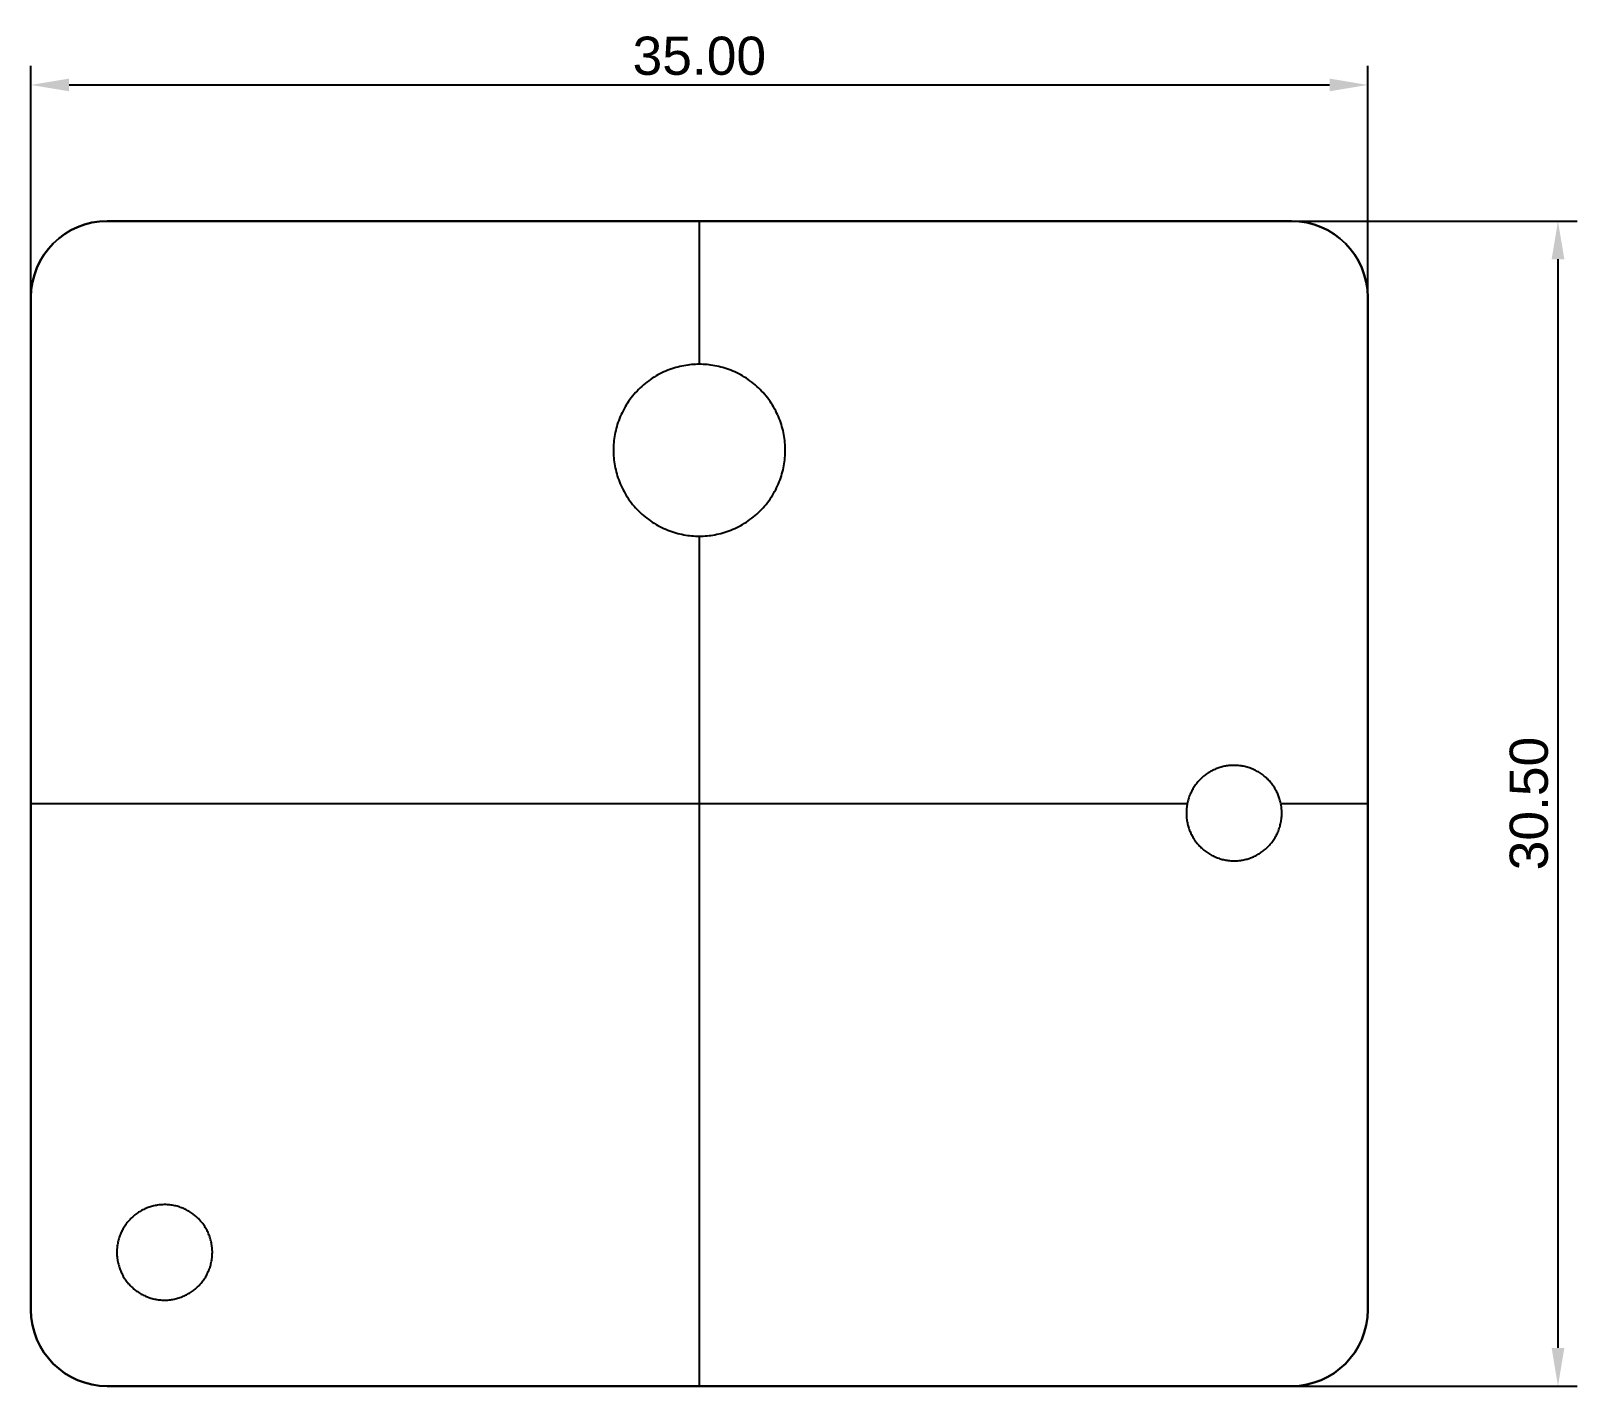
# Model space of a CAD drawing. Header units: millimetres. Extents: x 0 to 40.5, y -0.1 to 35.4.
import ezdxf

# ---------------------------------------------------------------- set-up
doc = ezdxf.new("R2010")
doc.units = ezdxf.units.MM
doc.layers.add('Platine', color=175, linetype='Continuous', true_color=0x3950b2)
doc.styles.add('Helvetica Neue Regular', font='')
doc.styles.get('Helvetica Neue Regular').set_extended_font_data('Helvetica Neue')
doc.dimstyles.new('Défaut', dxfattribs={"dimtxt": 1, "dimasz": 1, "dimexe": 0.5, "dimexo": 0.5, "dimgap": 0.25, "dimtad": 1, "dimtoh": 1, "dimzin": 1, "dimdsep": 46, "dimtxsty": 'Helvetica Neue Regular', "dimcen": 0.5, "dimazin": 1, "dimtfac": 1, "dimtdec": 4, "dimtix": 1, "dimtofl": 0, "dimtmove": 1, "dimatfit": 3, "dimfxl": 1, "dimtolj": 1, "dimtzin": 1, "dimarcsym": 0})

# ---------------------------------------------------------------- blocks, each defined once
blk = doc.blocks.new('*D1')
at = {"layer": 'Defpoints', "color": 0}
for p in [(28.072, 30.393), (28.072, -0.107), (39.98, -0.107)]:
    blk.add_point(p, dxfattribs=at)
at = {"layer": 'Platine', "color": 0, "lineweight": -2}
for p, q in [((28.572, 30.393), (40.48, 30.393)), ((39.98, 29.393), (39.98, 0.893)), ((28.572, -0.107), (40.48, -0.107))]:
    blk.add_line(p, q, dxfattribs=at)
at = {"layer": 'Platine', "color": 0}
for points in [[(40.147, 29.393), (39.814, 29.393), (39.98, 30.393)], [(39.814, 0.893), (40.147, 0.893), (39.98, -0.107)]]:
    blk.add_solid(points, dxfattribs=at)
at = {"layer": 'Platine', "color": 0, "insert": (39.223, 15.143), "char_height": 1, "attachment_point": 5, "rotation": 90, "style": 'Helvetica Neue Regular'}
blk.add_mtext('\\A1;30.50', dxfattribs=at)
blk = doc.blocks.new('*D2')
at = {"layer": 'Defpoints', "color": 0}
for p in [(35, 33.955), (0, 26.06), (35, 26.06)]:
    blk.add_point(p, dxfattribs=at)
at = {"layer": 'Platine', "color": 0, "lineweight": -2}
for p, q in [((0, 26.56), (0, 34.455)), ((35, 26.56), (35, 34.455)), ((1, 33.955), (34, 33.955))]:
    blk.add_line(p, q, dxfattribs=at)
at = {"layer": 'Platine', "color": 0}
for points in [[(1, 34.122), (1, 33.789), (0, 33.955)], [(34, 33.789), (34, 34.122), (35, 33.955)]]:
    blk.add_solid(points, dxfattribs=at)
at = {"layer": 'Platine', "color": 0, "insert": (17.5, 34.713), "char_height": 1, "attachment_point": 5, "style": 'Helvetica Neue Regular'}
blk.add_mtext('\\A1;35.00', dxfattribs=at)

msp = doc.modelspace()

# ---------------------------------------------------------------- linework, layer by layer
at = {"layer": 'Platine'}
for p, q in [((2, 30.393, 2), (2, 30.393)), ((17.5, 26.643), (17.5, 30.393)), ((17.5, 30.393), (17.5, 30.393, 2)), ((17.5, 26.643, 2), (17.5, 30.393, 2)), ((33, 30.393, 2), (33, 30.393)), ((0.586, 29.807), (0.586, 29.807, 2)), ((34.414, 29.807), (34.414, 29.807, 2)), ((0, 28.393, 2), (0, 28.393)), ((35, 28.393, 2), (35, 28.393)), ((17.5, -0.107), (17.5, 22.143)), ((17.5, -0.107, 2), (17.5, 22.143, 2)), ((0, 15.143), (30.275, 15.143)), ((0, 15.143), (0, 15.143, 2)), ((0, 15.143, 2), (30.275, 15.143, 2)), ((32.725, 15.143), (35, 15.143)), ((32.725, 15.143, 2), (35, 15.143, 2)), ((35, 15.143), (35, 15.143, 2)), ((0, 1.893), (0, 1.893, 2)), ((35, 1.893, 2), (35, 1.893)), ((0.586, 0.479), (0.586, 0.479, 2)), ((34.414, 0.479), (34.414, 0.479, 2)), ((2, -0.107, 2), (2, -0.107)), ((17.5, -0.107), (17.5, -0.107, 2)), ((33, -0.107, 2), (33, -0.107))]:
    msp.add_line(p, q, dxfattribs=at)
for centre, start, end in [((2, 28.393), 90, 180), ((2, 28.393, 2), 90, 180), ((33, 28.393), 360, 90), ((33, 28.393, 2), 360, 90), ((2, 1.893), 180, 270), ((2, 1.893, 2), 180, 270), ((33, 1.893), 270, 0), ((33, 1.893, 2), 270, 0)]:
    msp.add_arc(centre, 2, start, end, dxfattribs=at)
at = {"layer": 'Platine', "extrusion": (0, 0, -1)}
for centre, start, end in [((-2, 28.393, -1), 0, 90), ((-33, 28.393, -1), 90, 180), ((-2, 1.893, -1), 270, 360), ((-33, 1.893, -1), 180, 270)]:
    msp.add_arc(centre, 2, start, end, dxfattribs=at)
at = {"layer": 'Platine'}
for points in [[(33, 30.393), (17.5, 30.393), (2, 30.393)], [(33, 30.393, 2), (17.5, 30.393, 2), (2, 30.393, 2)], [(2, 30.393, 1), (17.5, 30.393, 1), (33, 30.393, 1)], [(0, 28.393), (0, 15.143), (0, 1.893)], [(0, 28.393, 2), (0, 15.143, 2), (0, 1.893, 2)], [(0, 1.893, 1), (0, 15.143, 1), (0, 28.393, 1)], [(35, 1.893), (35, 15.143), (35, 28.393)], [(35, 1.893, 2), (35, 15.143, 2), (35, 28.393, 2)], [(35, 28.393, 1), (35, 15.143, 1), (35, 1.893, 1)], [(17.5, 26.643, 2), (17.5, 26.643, 1), (17.5, 26.643)], [(15.25, 24.393, 2), (15.25, 24.393, 1), (15.25, 24.393)], [(19.75, 24.393, 2), (19.75, 24.393, 1), (19.75, 24.393)], [(17.5, 22.143, 2), (17.5, 22.143, 1), (17.5, 22.143)], [(30.918, 16, 2), (30.918, 16, 1), (30.918, 16)], [(32.606, 15.475, 2), (32.606, 15.475, 1), (32.606, 15.475)], [(30.394, 14.311, 2), (30.394, 14.311, 1), (30.394, 14.311)], [(32.082, 13.787, 2), (32.082, 13.787, 1), (32.082, 13.787)], [(2.578, 4.237, 2), (2.578, 4.237, 1), (2.578, 4.237)], [(4.344, 4.315, 2), (4.344, 4.315, 1), (4.344, 4.315)], [(2.656, 2.471, 2), (2.656, 2.471, 1), (2.656, 2.471)], [(4.422, 2.549, 2), (4.422, 2.549, 1), (4.422, 2.549)], [(2, -0.107), (17.5, -0.107), (33, -0.107)], [(2, -0.107, 2), (17.5, -0.107, 2), (33, -0.107, 2)], [(33, -0.107, 1), (17.5, -0.107, 1), (2, -0.107, 1)]]:
    msp.add_open_spline(points, degree=2, dxfattribs=at)
for points, knots in [([(19.75, 24.393), (19.75, 22.143), (17.5, 22.143), (15.25, 22.143), (15.25, 24.393), (15.25, 26.643), (17.5, 26.643), (19.75, 26.643), (19.75, 24.393)], [0, 0, 0, 3.534292, 3.534292, 7.068583, 7.068583, 10.602875, 10.602875, 14.137167, 14.137167, 14.137167]), ([(19.75, 24.393, 2), (19.75, 22.143, 2), (17.5, 22.143, 2), (15.25, 22.143, 2), (15.25, 24.393, 2), (15.25, 26.643, 2), (17.5, 26.643, 2), (19.75, 26.643, 2), (19.75, 24.393, 2)], [0, 0, 0, 3.534292, 3.534292, 7.068583, 7.068583, 10.602875, 10.602875, 14.137167, 14.137167, 14.137167]), ([(32.606, 15.475, 2), (33.188, 14.368, 2), (32.082, 13.787, 2), (30.975, 13.205, 2), (30.394, 14.311, 2), (29.812, 15.418, 2), (30.918, 16, 2), (32.025, 16.581, 2), (32.606, 15.475, 2)], [0, 0, 0, 1.963495, 1.963495, 3.926991, 3.926991, 5.890486, 5.890486, 7.853982, 7.853982, 7.853982]), ([(32.606, 15.475), (33.188, 14.368), (32.082, 13.787), (30.975, 13.205), (30.394, 14.311), (29.812, 15.418), (30.918, 16), (32.025, 16.581), (32.606, 15.475)], [0, 0, 0, 1.963495, 1.963495, 3.926991, 3.926991, 5.890486, 5.890486, 7.853982, 7.853982, 7.853982]), ([(4.344, 4.315, 2), (5.266, 3.471, 2), (4.422, 2.549, 2), (3.578, 1.627, 2), (2.656, 2.471, 2), (1.734, 3.315, 2), (2.578, 4.237, 2), (3.422, 5.159, 2), (4.344, 4.315, 2)], [0, 0, 0, 1.963495, 1.963495, 3.926991, 3.926991, 5.890486, 5.890486, 7.853982, 7.853982, 7.853982]), ([(4.344, 4.315), (5.266, 3.471), (4.422, 2.549), (3.578, 1.627), (2.656, 2.471), (1.734, 3.315), (2.578, 4.237), (3.422, 5.159), (4.344, 4.315)], [0, 0, 0, 1.963495, 1.963495, 3.926991, 3.926991, 5.890486, 5.890486, 7.853982, 7.853982, 7.853982])]:
    msp.add_rational_spline(points, [1, 0.707106781187, 1, 0.707106781187, 1, 0.707106781187, 1, 0.707106781187, 1], degree=2, knots=knots, dxfattribs=at)

# ---------------------------------------------------------------- dimensions: what is measured, and where the dimension line sits
dim = msp.add_linear_dim(base=(35, 33.955, 2), p1=(0, 26.06, 2), p2=(35, 26.06, 2), dimstyle='Défaut', override={"dimtxt": 1, "dimasz": 1, "dimexe": 0.5, "dimexo": 0.5, "dimgap": 0.25, "dimtad": 1, "dimtih": 0, "dimtoh": 0, "dimdec": 2, "dimzin": 1, "dimtxsty": 'Helvetica Neue Regular', "dimsah": 0, "dimcen": 0.5, "dimadec": 2, "dimazin": 1, "dimtix": 0, "dimtmove": 0, "dimtzin": 1}, dxfattribs=at)
dim.commit()
dim.dimension.update_dxf_attribs({"geometry": '*D2', "text_midpoint": (17.5, 34.713, 2)})
dim = msp.add_linear_dim(base=(39.98, -0.107, 2), p1=(28.072, 30.393, 2), p2=(28.072, -0.107, 2), angle=90, dimstyle='Défaut', override={"dimtxt": 1, "dimasz": 1, "dimexe": 0.5, "dimexo": 0.5, "dimgap": 0.25, "dimtad": 1, "dimtih": 0, "dimtoh": 0, "dimdec": 2, "dimzin": 1, "dimtxsty": 'Helvetica Neue Regular', "dimsah": 0, "dimcen": 0.5, "dimadec": 2, "dimazin": 1, "dimtix": 0, "dimtmove": 0, "dimtzin": 1}, dxfattribs=at)
dim.commit()
dim.dimension.update_dxf_attribs({"geometry": '*D1', "text_midpoint": (39.223, 15.143, 2)})

doc.saveas('drawing.dxf')
